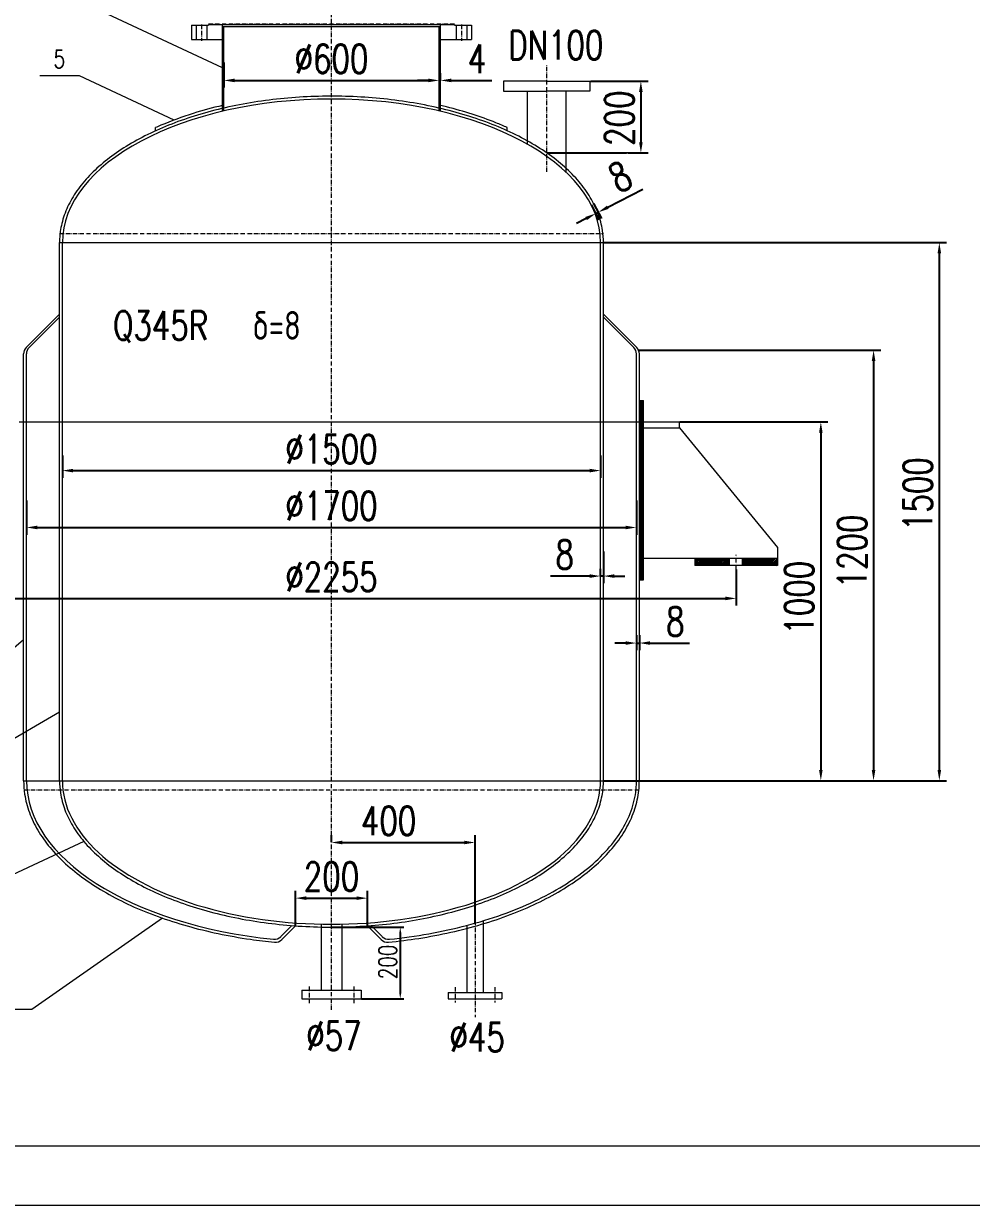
# Model space of a CAD drawing. Header units: millimetres. Extents: x 53862 to 60792, y 29949 to 39750.
# Drawn here: x 55307 to 57949, y 29949 to 33243 of the extents above; entities that cross this region are included whole.
import ezdxf

# ---------------------------------------------------------------- set-up
doc = ezdxf.new("R2010")
doc.units = ezdxf.units.MM
doc.linetypes.add('ACAD_ISO10W100', pattern=[18.7, 12, -3, 0.7, -3])
doc.linetypes.add('ACAD_ISO12W100', pattern=[22.4, 12, -3, 0.7, -3, 0.7, -3])
for name, color, linetype, lineweight in [('中心线', 1, 'ACAD_ISO10W100', 18), ('双点划线', 3, 'ACAD_ISO12W100', 18), ('标注', 7, 'Continuous', 18), ('细实线', 7, 'Continuous', 18)]:
    doc.layers.add(name, color=color, linetype=linetype, lineweight=lineweight)
doc.styles.add('50', font='simplex.shx', dxfattribs={"width": 0.75, "height": 50, "bigfont": 'gbcbig.shx'})
doc.styles.add('80', font='simplex.shx', dxfattribs={"width": 0.75, "height": 80, "bigfont": 'gbcbig.shx'})
doc.dimstyles.new('50', dxfattribs={"dimtxt": 50, "dimasz": 15, "dimexe": 10, "dimexo": 1, "dimgap": 10, "dimtad": 1, "dimdec": 0, "dimdsep": 46, "dimtxsty": '50', "dimcen": 5, "dimadec": 0, "dimazin": 0, "dimtfac": 1, "dimtdec": 0, "dimtmove": 0, "dimatfit": 3, "dimfxl": 1, "dimtfill": 1, "dimarcsym": 1})
doc.dimstyles.new('80', dxfattribs={"dimtxt": 80, "dimasz": 30, "dimexe": 20, "dimexo": 1, "dimgap": 20, "dimtad": 1, "dimdec": 0, "dimdsep": 46, "dimtxsty": '80', "dimcen": 5, "dimadec": 0, "dimazin": 0, "dimtfac": 1, "dimtdec": 0, "dimtmove": 0, "dimatfit": 3, "dimfxl": 1, "dimtfill": 1, "dimarcsym": 1})

# ---------------------------------------------------------------- blocks, each defined once
blk = doc.blocks.new('*D39')
at = {"layer": 'Defpoints', "color": 0}
for p in [(56065.4, 30727.9), (56265.4, 30727.9)]:
    blk.add_point(p, dxfattribs=at)
at = {"layer": '标注', "color": 0, "lineweight": -2}
for p, q in [((56065.4, 30728.9), (56065.4, 30825.1)), ((56095.4, 30805.1), (56235.4, 30805.1)), ((56265.4, 30728.9), (56265.4, 30825.1))]:
    blk.add_line(p, q, dxfattribs=at)
at = {"layer": '标注', "color": 0}
for points in [[(56095.4, 30810.1), (56095.4, 30800.1), (56065.4, 30805.1)], [(56235.4, 30810.1), (56235.4, 30800.1), (56265.4, 30805.1)]]:
    blk.add_solid(points, dxfattribs=at)
at = {"layer": '标注', "color": 0, "insert": (56165.4, 30865.1), "char_height": 80, "attachment_point": 5, "style": '80', "bg_fill": 3, "box_fill_scale": 1.1, "bg_fill_color": 256, "bg_fill_true_color": 13158600, "bg_fill_transparency": 11717692}
blk.add_mtext('200', dxfattribs=at)
at = {"layer": 'Defpoints', "color": 0}
blk.add_point((56265.4, 30805.1), dxfattribs=at)
blk = doc.blocks.new('*D40')
at = {"layer": 'Defpoints', "color": 0}
for p in [(56165.4, 30960.2), (56565.4, 30960.2), (56565.4, 30735.3)]:
    blk.add_point(p, dxfattribs=at)
at = {"layer": '标注', "color": 0, "lineweight": -2}
for p, q in [((56165.4, 30961.2), (56165.4, 30980.2)), ((56565.4, 30736.3), (56565.4, 30980.2)), ((56195.4, 30960.2), (56535.4, 30960.2))]:
    blk.add_line(p, q, dxfattribs=at)
at = {"layer": '标注', "color": 0}
for points in [[(56195.4, 30965.2), (56195.4, 30955.2), (56165.4, 30960.2)], [(56535.4, 30965.2), (56535.4, 30955.2), (56565.4, 30960.2)]]:
    blk.add_solid(points, dxfattribs=at)
at = {"layer": '标注', "color": 0, "insert": (56324.7, 31020.2), "char_height": 80, "attachment_point": 5, "style": '80', "bg_fill": 3, "box_fill_scale": 1.1, "bg_fill_color": 256, "bg_fill_true_color": 13158600, "bg_fill_transparency": 11717692}
blk.add_mtext('400', dxfattribs=at)
blk = doc.blocks.new('*D41')
at = {"layer": 'Defpoints', "color": 0}
for p in [(56923.4, 32632.4), (56923.4, 31132.4), (57859.5, 31132.4)]:
    blk.add_point(p, dxfattribs=at)
at = {"layer": '标注', "color": 0, "lineweight": -2}
for p, q in [((56924.4, 32632.4), (57879.5, 32632.4)), ((57859.5, 32602.4), (57859.5, 31162.4)), ((56924.4, 31132.4), (57879.5, 31132.4))]:
    blk.add_line(p, q, dxfattribs=at)
at = {"layer": '标注', "color": 0}
for points in [[(57854.5, 32602.4), (57864.5, 32602.4), (57859.5, 32632.4)], [(57854.5, 31162.4), (57864.5, 31162.4), (57859.5, 31132.4)]]:
    blk.add_solid(points, dxfattribs=at)
at = {"layer": '标注', "color": 0, "insert": (57799.5, 31931.1), "char_height": 80, "attachment_point": 5, "rotation": 90, "style": '80', "bg_fill": 3, "box_fill_scale": 1.1, "bg_fill_color": 256, "bg_fill_true_color": 13158600, "bg_fill_transparency": 11717692}
blk.add_mtext('1500', dxfattribs=at)
blk = doc.blocks.new('*D42')
at = {"layer": 'Defpoints', "color": 0}
for p in [(57021.1, 32332.5), (57023.4, 31132.4), (57676.2, 31132.4)]:
    blk.add_point(p, dxfattribs=at)
at = {"layer": '标注', "color": 0, "lineweight": -2}
for p, q in [((57022.1, 32332.5), (57696.2, 32332.5)), ((57676.2, 32302.5), (57676.2, 31162.4)), ((57024.4, 31132.4), (57696.2, 31132.4))]:
    blk.add_line(p, q, dxfattribs=at)
at = {"layer": '标注', "color": 0}
for points in [[(57671.2, 32302.5), (57681.2, 32302.5), (57676.2, 32332.5)], [(57671.2, 31162.4), (57681.2, 31162.4), (57676.2, 31132.4)]]:
    blk.add_solid(points, dxfattribs=at)
at = {"layer": '标注', "color": 0, "insert": (57616.2, 31771.2), "char_height": 80, "attachment_point": 5, "rotation": 90, "style": '80', "bg_fill": 3, "box_fill_scale": 1.1, "bg_fill_color": 256, "bg_fill_true_color": 13158600, "bg_fill_transparency": 11717692}
blk.add_mtext('1200', dxfattribs=at)
blk = doc.blocks.new('*D43')
at = {"layer": 'Defpoints', "color": 0}
for p in [(55037.8, 31722.4), (57293.1, 31722.4), (57293.1, 31640.5)]:
    blk.add_point(p, dxfattribs=at)
at = {"layer": '标注', "color": 0, "lineweight": -2}
for p, q in [((55037.8, 31721.4), (55037.8, 31620.5)), ((57293.1, 31721.4), (57293.1, 31620.5)), ((55067.8, 31640.5), (57263.1, 31640.5))]:
    blk.add_line(p, q, dxfattribs=at)
at = {"layer": '标注', "color": 0}
for points in [[(55067.8, 31645.5), (55067.8, 31635.5), (55037.8, 31640.5)], [(57263.1, 31645.5), (57263.1, 31635.5), (57293.1, 31640.5)]]:
    blk.add_solid(points, dxfattribs=at)
at = {"layer": '标注', "color": 0, "insert": (56165.4, 31700.5), "char_height": 80, "attachment_point": 5, "style": '80', "bg_fill": 3, "box_fill_scale": 1.1, "bg_fill_color": 256, "bg_fill_true_color": 13158600, "bg_fill_transparency": 0}
blk.add_mtext('%%C2255', dxfattribs=at)
blk = doc.blocks.new('*D44')
at = {"layer": 'Defpoints', "color": 0}
for p in [(55415.4, 32040.2), (56915.4, 32040.2), (56915.4, 31996.8)]:
    blk.add_point(p, dxfattribs=at)
at = {"layer": '标注', "color": 0, "lineweight": -2}
for p, q in [((55415.4, 32039.2), (55415.4, 31976.8)), ((56915.4, 32039.2), (56915.4, 31976.8)), ((55445.4, 31996.8), (56885.4, 31996.8))]:
    blk.add_line(p, q, dxfattribs=at)
at = {"layer": '标注', "color": 0}
for points in [[(55445.4, 32001.8), (55445.4, 31991.8), (55415.4, 31996.8)], [(56885.4, 32001.8), (56885.4, 31991.8), (56915.4, 31996.8)]]:
    blk.add_solid(points, dxfattribs=at)
at = {"layer": '标注', "color": 0, "insert": (56165.4, 32056.8), "char_height": 80, "attachment_point": 5, "style": '80', "bg_fill": 3, "box_fill_scale": 1.1, "bg_fill_color": 256, "bg_fill_true_color": 13158600, "bg_fill_transparency": 0}
blk.add_mtext('%%C1500', dxfattribs=at)
blk = doc.blocks.new('*D45')
at = {"layer": 'Defpoints', "color": 0}
for p in [(55315.4, 31914.9), (57015.4, 31914.9), (57015.4, 31838.2)]:
    blk.add_point(p, dxfattribs=at)
at = {"layer": '标注', "color": 0, "lineweight": -2}
for p, q in [((55315.4, 31913.9), (55315.4, 31818.2)), ((57015.4, 31913.9), (57015.4, 31818.2)), ((55345.4, 31838.2), (56985.4, 31838.2))]:
    blk.add_line(p, q, dxfattribs=at)
at = {"layer": '标注', "color": 0}
for points in [[(55345.4, 31843.2), (55345.4, 31833.2), (55315.4, 31838.2)], [(56985.4, 31843.2), (56985.4, 31833.2), (57015.4, 31838.2)]]:
    blk.add_solid(points, dxfattribs=at)
at = {"layer": '标注', "color": 0, "insert": (56165.4, 31898.2), "char_height": 80, "attachment_point": 5, "style": '80', "bg_fill": 3, "box_fill_scale": 1.1, "bg_fill_color": 256, "bg_fill_true_color": 13158600, "bg_fill_transparency": 4873236}
blk.add_mtext('%%C1700', dxfattribs=at)
blk = doc.blocks.new('*D25')
at = {"layer": 'Defpoints', "color": 0}
for p in [(55865.4, 33135.4), (56465.4, 33135.4), (56465.4, 33084.3)]:
    blk.add_point(p, dxfattribs=at)
at = {"layer": '标注', "color": 0, "lineweight": -2}
for p, q in [((55865.4, 33134.4), (55865.4, 33064.3)), ((56465.4, 33134.4), (56465.4, 33064.3)), ((55895.4, 33084.3), (56435.4, 33084.3))]:
    blk.add_line(p, q, dxfattribs=at)
at = {"layer": '标注', "color": 0}
for points in [[(55895.4, 33089.3), (55895.4, 33079.3), (55865.4, 33084.3)], [(56435.4, 33089.3), (56435.4, 33079.3), (56465.4, 33084.3)]]:
    blk.add_solid(points, dxfattribs=at)
at = {"layer": '标注', "color": 0, "insert": (56165.4, 33144.3), "char_height": 80, "attachment_point": 5, "style": '80', "bg_fill": 3, "box_fill_scale": 1.1, "bg_fill_color": 256, "bg_fill_true_color": 13158600, "bg_fill_transparency": 11717692}
blk.add_mtext('%%C600', dxfattribs=at)
blk = doc.blocks.new('*D26')
at = {"layer": 'Defpoints', "color": 0}
for p in [(56465.4, 33111.4), (56469.4, 33084.3), (56469.4, 33084.3)]:
    blk.add_point(p, dxfattribs=at)
at = {"layer": '标注', "color": 0, "lineweight": -2}
for p, q in [((56465.4, 33110.4), (56465.4, 33064.3)), ((56469.4, 33085.3), (56469.4, 33104.3)), ((56435.4, 33084.3), (56405.4, 33084.3)), ((56465.4, 33084.3), (56469.4, 33084.3)), ((56499.4, 33084.3), (56612.3, 33084.3))]:
    blk.add_line(p, q, dxfattribs=at)
at = {"layer": '标注', "color": 0}
for points in [[(56435.4, 33089.3), (56435.4, 33079.3), (56465.4, 33084.3)], [(56499.4, 33089.3), (56499.4, 33079.3), (56469.4, 33084.3)]]:
    blk.add_solid(points, dxfattribs=at)
at = {"layer": '标注', "color": 0, "insert": (56570.9, 33144.3), "char_height": 80, "attachment_point": 5, "style": '80', "bg_fill": 3, "box_fill_scale": 1.1, "bg_fill_color": 256, "bg_fill_true_color": 13158600, "bg_fill_transparency": 16147404}
blk.add_mtext('4', dxfattribs=at)
blk = doc.blocks.new('*D30')
at = {"layer": 'Defpoints', "color": 0}
for p in [(56923.4, 31772), (56915.4, 31702.8), (56915.4, 31702.8)]:
    blk.add_point(p, dxfattribs=at)
at = {"layer": '标注', "color": 0, "lineweight": -2}
for p, q in [((56923.4, 31771), (56923.4, 31682.8)), ((56915.4, 31703.8), (56915.4, 31722.8)), ((56885.4, 31702.8), (56775.4, 31702.8)), ((56923.4, 31702.8), (56915.4, 31702.8)), ((56953.4, 31702.8), (56983.4, 31702.8))]:
    blk.add_line(p, q, dxfattribs=at)
at = {"layer": '标注', "color": 0}
for points in [[(56885.4, 31707.8), (56885.4, 31697.8), (56915.4, 31702.8)], [(56953.4, 31707.8), (56953.4, 31697.8), (56923.4, 31702.8)]]:
    blk.add_solid(points, dxfattribs=at)
at = {"layer": '标注', "color": 0, "insert": (56815.4, 31762.8), "char_height": 80, "attachment_point": 5, "style": '80', "bg_fill": 3, "box_fill_scale": 1.1, "bg_fill_color": 256, "bg_fill_true_color": 13158600, "bg_fill_transparency": 13669120}
blk.add_mtext('8', dxfattribs=at)
blk = doc.blocks.new('*D31')
at = {"layer": 'Defpoints', "color": 0}
for p in [(57015.4, 31539.1), (57023.4, 31539.1), (57023.4, 31516.1)]:
    blk.add_point(p, dxfattribs=at)
at = {"layer": '标注', "color": 0, "lineweight": -2}
for p, q in [((57015.4, 31538.1), (57015.4, 31496.1)), ((57023.4, 31538.1), (57023.4, 31496.1)), ((56985.4, 31516.1), (56955.4, 31516.1)), ((57015.4, 31516.1), (57023.4, 31516.1)), ((57053.4, 31516.1), (57163.4, 31516.1))]:
    blk.add_line(p, q, dxfattribs=at)
at = {"layer": '标注', "color": 0}
for points in [[(56985.4, 31521.1), (56985.4, 31511.1), (57015.4, 31516.1)], [(57053.4, 31521.1), (57053.4, 31511.1), (57023.4, 31516.1)]]:
    blk.add_solid(points, dxfattribs=at)
at = {"layer": '标注', "color": 0, "insert": (57123.4, 31576.1), "char_height": 80, "attachment_point": 5, "style": '80', "bg_fill": 3, "box_fill_scale": 1.1, "bg_fill_color": 256, "bg_fill_true_color": 13158600, "bg_fill_transparency": 7184332}
blk.add_mtext('8', dxfattribs=at)
blk = doc.blocks.new('*D34')
at = {"layer": 'Defpoints', "color": 0}
for p in [(56885.9, 33082.1), (56765.4, 32882.1)]:
    blk.add_point(p, dxfattribs=at)
at = {"layer": '标注', "color": 0, "lineweight": -2}
for p, q in [((56886.9, 33082.1), (57047.7, 33082.1)), ((57027.7, 33052.1), (57027.7, 32912.1)), ((56766.4, 32882.1), (57047.7, 32882.1))]:
    blk.add_line(p, q, dxfattribs=at)
at = {"layer": '标注', "color": 0}
for points in [[(57022.7, 33052.1), (57032.7, 33052.1), (57027.7, 33082.1)], [(57022.7, 32912.1), (57032.7, 32912.1), (57027.7, 32882.1)]]:
    blk.add_solid(points, dxfattribs=at)
at = {"layer": '标注', "color": 0, "insert": (56967.7, 32979), "char_height": 80, "attachment_point": 5, "rotation": 90, "style": '80', "bg_fill": 3, "box_fill_scale": 1.1, "bg_fill_color": 256, "bg_fill_true_color": 13158600, "bg_fill_transparency": 11717176}
blk.add_mtext('200', dxfattribs=at)
at = {"layer": 'Defpoints', "color": 0}
blk.add_point((57027.7, 32882.1), dxfattribs=at)
blk = doc.blocks.new('*D35')
at = {"layer": 'Defpoints', "color": 0}
for p in [(56888.4, 32738.8), (56908.8, 32716.9)]:
    blk.add_point(p, dxfattribs=at)
at = {"layer": '标注', "color": 0, "lineweight": -2}
for p, q in [((56935.4, 32730.7), (57033.1, 32781.2)), ((56896, 32741.6), (56918, 32699.1)), ((56888.9, 32737.9), (56910.8, 32695.4)), ((56901.7, 32713.2), (56908.8, 32716.9)), ((56875, 32699.4), (56848.4, 32685.6))]:
    blk.add_line(p, q, dxfattribs=at)
at = {"layer": '标注', "color": 0}
for points in [[(56872.7, 32703.8), (56877.3, 32695), (56901.7, 32713.2)], [(56933.1, 32735.1), (56937.7, 32726.2), (56908.8, 32716.9)]]:
    blk.add_solid(points, dxfattribs=at)
at = {"layer": '标注', "color": 0, "insert": (56970, 32816.1), "char_height": 80, "attachment_point": 5, "rotation": 27.3666, "style": '80', "bg_fill": 3, "box_fill_scale": 1.1, "bg_fill_color": 256, "bg_fill_true_color": 13158600, "bg_fill_transparency": 232516}
blk.add_mtext('8', dxfattribs=at)
at = {"layer": 'Defpoints', "color": 0}
blk.add_point((56895.5, 32742.5), dxfattribs=at)
blk = doc.blocks.new('HGCAD#HGTFTK~A4Z~HGCAD图框')
at = {"layer": '细实线', "color": 7}
blk.add_lwpolyline([(5, -5), (-205, -5), (-205, 292), (5, 292)], close=True, dxfattribs=at)
at = {"layer": '细实线', "color": 2}
blk.add_lwpolyline([(0, 0), (-180, 0), (-180, 287), (0, 287)], close=True, dxfattribs=at)
blk = doc.blocks.new('*D37')
at = {"layer": 'Defpoints', "color": 0}
for p in [(56165.4, 30724.4), (56247.9, 30524.4), (56357.1, 30524.4)]:
    blk.add_point(p, dxfattribs=at)
at = {"layer": '标注', "color": 0, "lineweight": -2}
for p, q in [((56166.4, 30724.4), (56367.1, 30724.4)), ((56357.1, 30709.4), (56357.1, 30539.4)), ((56248.9, 30524.4), (56367.1, 30524.4))]:
    blk.add_line(p, q, dxfattribs=at)
at = {"layer": '标注', "color": 0}
for points in [[(56354.6, 30709.4), (56359.6, 30709.4), (56357.1, 30724.4)], [(56354.6, 30539.4), (56359.6, 30539.4), (56357.1, 30524.4)]]:
    blk.add_solid(points, dxfattribs=at)
at = {"layer": '标注', "color": 0, "insert": (56322.1, 30627.3), "char_height": 50, "attachment_point": 5, "rotation": 90, "style": '50', "bg_fill": 3, "box_fill_scale": 1.1, "bg_fill_color": 256, "bg_fill_true_color": 13158600, "bg_fill_transparency": 7159820}
blk.add_mtext('200', dxfattribs=at)
blk = doc.blocks.new('*D38')
at = {"layer": 'Defpoints', "color": 0}
for p in [(57135.4, 32132.4), (57024.4, 31132.4), (57529.2, 31132.4)]:
    blk.add_point(p, dxfattribs=at)
at = {"layer": '标注', "color": 0, "lineweight": -2}
for p, q in [((57136.4, 32132.4), (57549.2, 32132.4)), ((57529.2, 32102.4), (57529.2, 31162.4)), ((57025.4, 31132.4), (57549.2, 31132.4))]:
    blk.add_line(p, q, dxfattribs=at)
at = {"layer": '标注', "color": 0}
for points in [[(57524.2, 32102.4), (57534.2, 32102.4), (57529.2, 32132.4)], [(57524.2, 31162.4), (57534.2, 31162.4), (57529.2, 31132.4)]]:
    blk.add_solid(points, dxfattribs=at)
at = {"layer": '标注', "color": 0, "insert": (57469.2, 31642.4), "char_height": 80, "attachment_point": 5, "rotation": 90, "style": '80', "bg_fill": 3, "box_fill_scale": 1.1, "bg_fill_color": 256, "bg_fill_true_color": 13158600, "bg_fill_transparency": 0}
blk.add_mtext('1000', dxfattribs=at)

msp = doc.modelspace()

# ---------------------------------------------------------------- linework, layer by layer
at = {"layer": '中心线'}
for p, q in [((55802.9, 33240.1), (55802.9, 33194.3)), ((55822.9, 33241.9), (56507.9, 33241.9)), ((56765.4, 32829.5), (56765.4, 33126.2)), ((55407.4, 32657.4), (56923.4, 32657.4)), ((55308.7, 31107.4), (57022.2, 31107.4)), ((56565.4, 30760.8), (56565.4, 30473.2)), ((56102.9, 30558.8), (56102.9, 30512.4)), ((56227.9, 30558.8), (56227.9, 30512.4)), ((56510.4, 30556.7), (56510.4, 30514.5)), ((56620.4, 30556.7), (56620.4, 30514.5))]:
    msp.add_line(p, q, dxfattribs=at)
at = {"layer": '标注'}
for p, q in [((55865.4, 33234.4), (56465.4, 33234.4)), ((55462.9, 33097.1), (55352.2, 33097.1)), ((55727, 32974), (55462.9, 33097.1)), ((55307.4, 31524.7), (55121, 31368.3)), ((55407.4, 31323.5), (55098.1, 31144.8)), ((55475.3, 30963.1), (55262.2, 30863.7)), ((55694.3, 30749.3), (55330, 30494.3)), ((55330, 30494.3), (55223.3, 30494.3))]:
    msp.add_line(p, q, dxfattribs=at)
at = {"layer": '细实线'}
for p, q in [((55775.4, 33238.4), (55822.9, 33238.4)), ((55775.4, 33238.4), (55775.4, 33198.4)), ((55787.9, 33238.4), (55787.9, 33198.4)), ((55817.9, 33238.4), (55817.9, 33198.4)), ((55822.9, 33240.4), (56507.9, 33240.4)), ((55822.9, 33240.4), (55822.9, 33238.4)), ((55861.4, 32998.5), (55861.4, 33240.4)), ((56469.4, 32998), (56469.4, 33240.4)), ((56507.9, 33240.4), (56507.9, 33238.4)), ((56507.9, 33238.4), (56555.4, 33238.4)), ((56512.9, 33238.4), (56512.9, 33198.4)), ((56542.9, 33238.4), (56542.9, 33198.4)), ((56555.4, 33238.4), (56555.4, 33198.4)), ((55861.4, 33234.4), (55865.4, 33234.4)), ((55865.4, 32998.5), (55865.4, 33234.4)), ((56465.4, 32998.5), (56465.4, 33234.4)), ((56465.4, 33234.4), (56469.4, 33234.4)), ((55775.4, 33198.4), (55861.4, 33198.4)), ((56469.4, 33198.4), (56555.4, 33198.4)), ((56765.4, 33082.1), (56645, 33082.1)), ((56645, 33082.1), (56645, 33054.6)), ((56765.4, 33082.1), (56885.9, 33082.1)), ((56885.9, 33082.1), (56885.9, 33054.6)), ((56645, 33054.6), (56765.4, 33054.6)), ((56711.4, 32906.6), (56711.4, 33054.6)), ((56885.9, 33054.6), (56765.4, 33054.6)), ((56819.4, 32828.2), (56819.4, 33054.6)), ((55675.4, 32944), (55675.4, 32952.8)), ((56655.4, 32944), (56655.4, 32952.8)), ((55407.4, 32632.4), (56923.4, 32632.4)), ((55407.4, 31132.4), (55407.4, 32632.4)), ((55415.4, 31132.4), (55415.4, 32632.4)), ((56915.4, 31132.4), (56915.4, 32632.4)), ((56923.4, 31132.4), (56923.4, 32632.4)), ((55314.8, 32339.7), (55407.4, 32432.4)), ((55322.8, 32339.7), (55407.4, 32424.4)), ((57016.1, 32339.7), (56923.4, 32432.4)), ((57008.1, 32339.7), (56923.4, 32424.4)), ((55307.4, 31132.4), (55307.4, 32322)), ((55315.4, 31132.4), (55315.4, 32322)), ((57015.4, 31132.4), (57015.4, 32322)), ((57023.4, 31132.4), (57023.4, 32322)), ((55307.4, 32132.4), (57023.4, 32132.4)), ((55307.4, 31132.4), (57023.4, 31132.4)), ((56136.9, 30732.7), (56136.9, 30548.4)), ((56193.9, 30732.7), (56193.9, 30548.4)), ((56587.9, 30741.9), (56587.9, 30542.4)), ((56054.9, 30728.7), (56024, 30697.8)), ((56065.4, 30727.9), (56027, 30689.4)), ((56265.4, 30727.9), (56303.9, 30689.4)), ((56276, 30728.7), (56306.9, 30697.8)), ((56542.9, 30729.2), (56542.9, 30542.4)), ((56082.9, 30548.4), (56247.9, 30548.4)), ((56082.9, 30548.4), (56082.9, 30524.4)), ((56247.9, 30548.4), (56247.9, 30524.4)), ((56490.4, 30542.4), (56640.4, 30542.4)), ((56490.4, 30542.4), (56490.4, 30524.4)), ((56640.4, 30542.4), (56640.4, 30524.4)), ((56082.9, 30524.4), (56247.9, 30524.4)), ((56490.4, 30524.4), (56640.4, 30524.4))]:
    msp.add_line(p, q, dxfattribs=at)
for centre, start, end in [((55332.4, 32322), 135, 180), ((55340.4, 32322), 135, 180), ((56990.4, 32322), 0, 45), ((56998.4, 32322), 0, 45), ((56006.3, 30715.4), 264.1434, 315.0005), ((56009.3, 30707.1), 264.2863, 315.0005), ((56321.6, 30707.1), 225, 275.7142), ((56324.6, 30715.4), 225, 275.857)]:
    msp.add_arc(centre, 25, start, end, dxfattribs=at)
for major_axis, ratio, end_param in [((-850, 0), 0.529412, 1.379707), ((-750, 0), 0.533333, 3.141593)]:
    msp.add_ellipse((56165.4, 31132.4), major_axis=major_axis, ratio=ratio, start_param=0, end_param=end_param, dxfattribs=at)
for points, knots in [([(55861.4, 33014.5), (55833.6, 33008), (55806.5, 33000.6), (55748.8, 32982.5), (55718.6, 32971.4), (55685.2, 32957.1), (55680.3, 32954.9), (55675.4, 32952.8)], [5.1244412, 5.1244412, 5.1244412, 5.1244412, 5.2443116, 5.2443116, 5.3880661, 5.3880661, 5.4128687, 5.4128687, 5.4128687, 5.4128687]), ([(56655.4, 32952.8), (56645.1, 32957.4), (56634.5, 32961.9), (56602.3, 32974.9), (56580.1, 32982.9), (56534.1, 32997.7), (56510.4, 33004.4), (56480.6, 33011.8), (56475, 33013.2), (56469.4, 33014.5)], [4.0119088, 4.0119088, 4.0119088, 4.0119088, 4.0650139, 4.0650139, 4.1706041, 4.1706041, 4.2761942, 4.2761942, 4.3003369, 4.3003369, 4.3003369, 4.3003369]), ([(55307.4, 31132.4), (55307.4, 31119.9), (55308.4, 31107.5), (55312.9, 31077.9), (55317.3, 31060.9), (55329.6, 31027.2), (55337.6, 31010.5), (55356.8, 30977.9), (55368.1, 30961.9), (55393.9, 30930.7), (55408.5, 30915.6), (55440.6, 30886.3), (55458.1, 30872.1), (55496, 30844.9), (55516.4, 30831.9), (55559.7, 30807.2), (55582.6, 30795.5), (55630.7, 30773.5), (55655.9, 30763.2), (55708.2, 30744.2), (55735.4, 30735.5), (55791.3, 30719.7), (55820.1, 30712.6), (55879, 30700.2), (55909.1, 30694.9), (55961.9, 30687.2), (55984.4, 30684.5), (56007, 30682.2)], [0, 0, 0, 0, 0.080203, 0.080203, 0.191398, 0.191398, 0.302593, 0.302593, 0.413788, 0.413788, 0.524984, 0.524984, 0.636179, 0.636179, 0.747374, 0.747374, 0.858569, 0.858569, 0.969765, 0.969765, 1.08096, 1.08096, 1.192155, 1.192155, 1.30335, 1.30335, 1.384304, 1.384304, 1.384304, 1.384304]), ([(55407.4, 31132.4), (55407.4, 31121), (55408.3, 31109.6), (55412.5, 31082.6), (55416.6, 31067.1), (55428, 31036.3), (55435.4, 31021.2), (55453.2, 30991.5), (55463.7, 30976.9), (55487.6, 30948.7), (55501, 30934.9), (55530.6, 30908.4), (55546.8, 30895.6), (55581.8, 30871.1), (55600.6, 30859.4), (55640.4, 30837.3), (55661.5, 30826.8), (55705.8, 30807.3), (55728.9, 30798.2), (55776.9, 30781.5), (55801.8, 30773.8), (55853.1, 30760.2), (55879.4, 30754.1), (55933.2, 30743.6), (55960.7, 30739.2), (56016.3, 30732), (56044.5, 30729.3), (56101.3, 30725.5), (56129.9, 30724.5), (56187.1, 30724.2), (56215.8, 30725), (56272.7, 30728.2), (56301, 30730.6), (56356.9, 30737.2), (56384.4, 30741.4), (56438.6, 30751.4), (56465.1, 30757.2), (56516.8, 30770.3), (56542, 30777.7), (56590.6, 30794), (56614, 30802.8), (56658.9, 30821.9), (56680.3, 30832.2), (56720.9, 30853.9), (56740.1, 30865.4), (56775.9, 30889.5), (56792.5, 30902.2), (56823.1, 30928.4), (56837, 30942), (56861.8, 30970), (56872.8, 30984.4), (56891.6, 31013.9), (56899.5, 31029), (56911.9, 31059.6), (56916.6, 31075.1), (56922.1, 31104.6), (56923.4, 31118.5), (56923.4, 31132.4)], [0, 0, 0, 0, 0.082159, 0.082159, 0.195964, 0.195964, 0.309769, 0.309769, 0.423574, 0.423574, 0.53738, 0.53738, 0.651185, 0.651185, 0.76499, 0.76499, 0.878795, 0.878795, 0.992601, 0.992601, 1.106406, 1.106406, 1.220211, 1.220211, 1.334016, 1.334016, 1.447822, 1.447822, 1.561627, 1.561627, 1.675432, 1.675432, 1.789238, 1.789238, 1.903043, 1.903043, 2.016848, 2.016848, 2.130653, 2.130653, 2.244459, 2.244459, 2.358264, 2.358264, 2.472069, 2.472069, 2.585874, 2.585874, 2.69968, 2.69968, 2.813485, 2.813485, 2.92729, 2.92729, 3.041095, 3.041095, 3.141593, 3.141593, 3.141593, 3.141593]), ([(56324.1, 30682.2), (56352.6, 30685.1), (56380.8, 30688.7), (56438.9, 30697.8), (56468.8, 30703.5), (56527.2, 30716.6), (56555.7, 30724), (56611, 30740.4), (56637.8, 30749.4), (56689.4, 30769), (56714.2, 30779.5), (56761.4, 30802.1), (56783.9, 30814), (56826.2, 30839.2), (56846, 30852.5), (56882.9, 30880.1), (56899.9, 30894.5), (56930.8, 30924.2), (56944.7, 30939.5), (56969.3, 30971), (56980, 30987.1), (56998, 31019.9), (57005.3, 31036.7), (57016.3, 31070.6), (57020, 31087.7), (57022.9, 31114), (57023.4, 31123.2), (57023.4, 31132.4)], [1.757593, 1.757593, 1.757593, 1.757593, 1.859326, 1.859326, 1.970522, 1.970522, 2.081717, 2.081717, 2.192912, 2.192912, 2.304107, 2.304107, 2.415303, 2.415303, 2.526498, 2.526498, 2.637693, 2.637693, 2.748888, 2.748888, 2.860083, 2.860083, 2.971279, 2.971279, 3.082474, 3.082474, 3.141593, 3.141593, 3.141593, 3.141593]), ([(56327.1, 30690.6), (56364.2, 30694.4), (56400.8, 30699.5), (56472.7, 30712.3), (56508, 30720), (56576.3, 30737.9), (56609.3, 30748.1), (56672.4, 30770.6), (56702.6, 30783), (56759.4, 30809.8), (56786.2, 30824.3), (56835.7, 30854.9), (56858.6, 30871.1), (56899.9, 30905), (56918.5, 30922.6), (56950.9, 30959.1), (56964.8, 30978), (56987.6, 31016.4), (56996.6, 31036.1), (57009.6, 31075.8), (57013.5, 31095.9), (57015.3, 31121.5), (57015.4, 31126.9), (57015.4, 31132.4)], [1.762181, 1.762181, 1.762181, 1.762181, 1.89547, 1.89547, 2.029906, 2.029906, 2.164342, 2.164342, 2.298777, 2.298777, 2.433213, 2.433213, 2.567649, 2.567649, 2.702085, 2.702085, 2.836521, 2.836521, 2.970956, 2.970956, 3.105392, 3.105392, 3.141593, 3.141593, 3.141593, 3.141593])]:
    msp.add_open_spline(points, degree=3, knots=knots, dxfattribs=at)

# ---------------------------------------------------------------- texts
at = {"layer": '标注', "color": 2, "char_height": 80, "width": 710.308, "attachment_point": 1, "style": '80'}
for s, insert in [('DN100  ', (56658.4, 33222.6)), ('Q345R   δ=8', (55556.8, 32441.6)), ('%%C57', (56095.1, 30461.7)), ('%%C45', (56494.5, 30457.9))]:
    msp.add_mtext(s, dxfattribs=dict(at, insert=insert))
at = {"layer": '标注', "insert": (55406.9, 33143.9), "char_height": 50, "width": 102.374, "attachment_point": 5, "style": '50'}
msp.add_mtext('5', dxfattribs=at)

# ---------------------------------------------------------------- next in the draw order: dimensions: what is measured, and where the dimension line sits
at = {"layer": '标注', "color": 2}
dim = msp.add_linear_dim(base=(56465.4, 33084.3), p1=(55865.4, 33135.4), p2=(56465.4, 33135.4), text='%%C<>', dimstyle='80', dxfattribs=at)
dim.commit()
dim.dimension.update_dxf_attribs({"geometry": '*D25', "text_midpoint": (56165.4, 33144.3)})
dim = msp.add_linear_dim(base=(57859.5, 31132.4), p1=(56923.4, 32632.4), p2=(56923.4, 31132.4), angle=90, dimstyle='80', dxfattribs=at)
dim.commit()
dim.dimension.update_dxf_attribs({"geometry": '*D41', "text_midpoint": (57859.5, 31931.1), "dimtype": 160})
dim = msp.add_linear_dim(base=(56265.4, 30805.1), p1=(56065.4, 30727.9), p2=(56265.4, 30727.9), dimstyle='80', dxfattribs=at)
dim.commit()
dim.dimension.update_dxf_attribs({"geometry": '*D39', "text_midpoint": (56165.4, 30865.1)})

# ---------------------------------------------------------------- next in the draw order: linework, layer by layer
at = {"layer": '标注'}
msp.add_line((55861.4, 33119.4), (55485.1, 33294.9), dxfattribs=at)
at = {"layer": '细实线'}
msp.add_ellipse((56165.4, 32632.4), major_axis=(-750, 0), ratio=0.533333, start_param=3.141593, end_param=6.283185, dxfattribs=at)
msp.add_open_spline([(56923.4, 32632.4), (56923.4, 32643.7), (56922.6, 32655.1), (56918.4, 32682.1), (56914.3, 32697.7), (56902.9, 32728.4), (56895.5, 32743.6), (56877.7, 32773.3), (56867.2, 32787.8), (56843.3, 32816.1), (56829.9, 32829.8), (56800.2, 32856.3), (56784, 32869.1), (56749.1, 32893.6), (56730.3, 32905.3), (56690.4, 32927.4), (56669.4, 32937.9), (56625.1, 32957.4), (56602, 32966.5), (56553.9, 32983.3), (56529, 32990.9), (56477.8, 33004.6), (56451.5, 33010.6), (56397.7, 33021.1), (56370.2, 33025.6), (56314.6, 33032.7), (56286.4, 33035.5), (56229.6, 33039.2), (56201, 33040.2), (56143.7, 33040.5), (56115.1, 33039.8), (56058.2, 33036.6), (56029.9, 33034.1), (55974, 33027.5), (55946.4, 33023.3), (55892.3, 33013.4), (55865.8, 33007.6), (55814.1, 32994.4), (55788.9, 32987), (55740.3, 32970.8), (55716.9, 32961.9), (55672, 32942.8), (55650.5, 32932.5), (55609.9, 32910.8), (55590.8, 32899.3), (55555, 32875.2), (55538.4, 32862.6), (55507.8, 32836.3), (55493.9, 32822.7), (55469.1, 32794.7), (55458.1, 32780.3), (55439.3, 32750.8), (55431.4, 32735.8), (55418.9, 32705.2), (55414.3, 32689.6), (55408.8, 32660.2), (55407.4, 32646.3), (55407.4, 32632.4)], degree=3, knots=[3.141593, 3.141593, 3.141593, 3.141593, 3.223751, 3.223751, 3.337556, 3.337556, 3.451362, 3.451362, 3.565167, 3.565167, 3.678972, 3.678972, 3.792777, 3.792777, 3.906583, 3.906583, 4.020388, 4.020388, 4.134193, 4.134193, 4.247999, 4.247999, 4.361804, 4.361804, 4.475609, 4.475609, 4.589414, 4.589414, 4.70322, 4.70322, 4.817025, 4.817025, 4.93083, 4.93083, 5.044635, 5.044635, 5.158441, 5.158441, 5.272246, 5.272246, 5.386051, 5.386051, 5.499857, 5.499857, 5.613662, 5.613662, 5.727467, 5.727467, 5.841272, 5.841272, 5.955078, 5.955078, 6.068883, 6.068883, 6.182688, 6.182688, 6.283185, 6.283185, 6.283185, 6.283185], dxfattribs=at)

# ---------------------------------------------------------------- next in the draw order: dimensions: what is measured, and where the dimension line sits
at = {"layer": '标注', "color": 2}
dim = msp.add_linear_dim(base=(56469.4, 33084.3), p1=(56465.4, 33111.4), p2=(56469.4, 33084.3), dimstyle='80', dxfattribs=at)
dim.commit()
dim.dimension.update_dxf_attribs({"geometry": '*D26', "text_midpoint": (56570.9, 33144.3)})
dim = msp.add_linear_dim(base=(57676.2, 31132.4), p1=(57021.1, 32332.5), p2=(57023.4, 31132.4), angle=90, dimstyle='80', dxfattribs=at)
dim.commit()
dim.dimension.update_dxf_attribs({"geometry": '*D42', "text_midpoint": (57676.2, 31771.2), "dimtype": 160})
dim = msp.add_linear_dim(base=(56915.4, 31996.8), p1=(55415.4, 32040.2), p2=(56915.4, 32040.2), text='%%C<>', dimstyle='80', dxfattribs=at)
dim.commit()
dim.dimension.update_dxf_attribs({"geometry": '*D44', "text_midpoint": (56165.4, 31996.8), "dimtype": 160})
dim = msp.add_linear_dim(base=(56565.4, 30960.2), p1=(56165.4, 30960.2), p2=(56565.4, 30735.3), dimstyle='80', dxfattribs=at)
dim.commit()
dim.dimension.update_dxf_attribs({"geometry": '*D40', "text_midpoint": (56324.7, 30960.2), "dimtype": 160})

# ---------------------------------------------------------------- next in the draw order: linework, layer by layer
at = {"layer": '中心线'}
msp.add_line((56527.9, 33240.1), (56527.9, 33194.3), dxfattribs=at)
at = {"layer": '细实线'}
for p, q in [((57023.4, 32192.4), (57035.4, 32192.4)), ((57035.4, 31692.4), (57035.4, 32192.4)), ((55295.4, 32132.4), (57035.4, 32132.4)), ((57035.4, 32132.4), (57128.1, 32132.4)), ((57035.4, 32116.4), (57135.4, 32116.4)), ((57047.4, 32132.4), (57135.4, 32132.4)), ((57135.4, 32116.4), (57135.4, 32132.4)), ((57135.4, 32116.4), (57408.1, 31782.4)), ((57408.1, 31782.4), (57408.1, 31732.4)), ((57035.4, 31752.4), (57408.1, 31752.4)), ((57178.1, 31752.4), (57178.1, 31732.4)), ((57408.1, 31732.4), (57178.1, 31732.4)), ((57275.1, 31732.4), (57275.1, 31752.4)), ((57311.1, 31732.4), (57311.1, 31752.4)), ((57023.4, 31692.4), (57035.4, 31692.4))]:
    msp.add_line(p, q, dxfattribs=at)
at = {"layer": '细实线', "color": 7, "linetype": 'Continuous'}
for p, q in [((57023.4, 32190.6), (57025.2, 32192.4)), ((57023.4, 32186.4), (57029.4, 32192.4)), ((57023.4, 32182.1), (57033.7, 32192.4)), ((57023.4, 32177.9), (57035.4, 32189.9)), ((57023.4, 32173.6), (57035.4, 32185.6)), ((57023.4, 32169.4), (57035.4, 32181.4)), ((57023.4, 32165.2), (57035.4, 32177.2)), ((57023.4, 32160.9), (57035.4, 32172.9)), ((57023.4, 32156.7), (57035.4, 32168.7)), ((57023.4, 32152.4), (57035.4, 32164.4)), ((57023.4, 32148.2), (57035.4, 32160.2)), ((57023.4, 32143.9), (57035.4, 32155.9)), ((57023.4, 32139.7), (57035.4, 32151.7)), ((57023.4, 32135.5), (57035.4, 32147.5)), ((57023.4, 32131.2), (57035.4, 32143.2)), ((57023.4, 32127), (57035.4, 32139)), ((57023.4, 32122.7), (57035.4, 32134.7)), ((57023.4, 32118.5), (57035.4, 32130.5)), ((57023.4, 32114.2), (57035.4, 32126.2)), ((57023.4, 32110), (57035.4, 32122)), ((57023.4, 32105.8), (57035.4, 32117.8)), ((57023.4, 32101.5), (57035.4, 32113.5)), ((57023.4, 32097.3), (57035.4, 32109.3)), ((57023.4, 32093), (57035.4, 32105)), ((57023.4, 32088.8), (57035.4, 32100.8)), ((57023.4, 32084.5), (57035.4, 32096.5)), ((57023.4, 32080.3), (57035.4, 32092.3)), ((57023.4, 32076.1), (57035.4, 32088.1)), ((57023.4, 32071.8), (57035.4, 32083.8)), ((57023.4, 32067.6), (57035.4, 32079.6)), ((57023.4, 32063.3), (57035.4, 32075.3)), ((57023.4, 32059.1), (57035.4, 32071.1)), ((57023.4, 32054.8), (57035.4, 32066.8)), ((57023.4, 32050.6), (57035.4, 32062.6)), ((57023.4, 32046.4), (57035.4, 32058.4)), ((57023.4, 32042.1), (57035.4, 32054.1)), ((57023.4, 32037.9), (57035.4, 32049.9)), ((57023.4, 32033.6), (57035.4, 32045.6)), ((57023.4, 32029.4), (57035.4, 32041.4)), ((57023.4, 32025.2), (57035.4, 32037.2)), ((57023.4, 32020.9), (57035.4, 32032.9)), ((57023.4, 32016.7), (57035.4, 32028.7)), ((57023.4, 32012.4), (57035.4, 32024.4)), ((57023.4, 32008.2), (57035.4, 32020.2)), ((57023.4, 32003.9), (57035.4, 32015.9)), ((57023.4, 31999.7), (57035.4, 32011.7)), ((57023.4, 31995.5), (57035.4, 32007.5)), ((57023.4, 31991.2), (57035.4, 32003.2)), ((57023.4, 31987), (57035.4, 31999)), ((57023.4, 31982.7), (57035.4, 31994.7)), ((57023.4, 31978.5), (57035.4, 31990.5)), ((57023.4, 31974.2), (57035.4, 31986.2)), ((57023.4, 31970), (57035.4, 31982)), ((57023.4, 31965.8), (57035.4, 31977.8)), ((57023.4, 31961.5), (57035.4, 31973.5)), ((57023.4, 31957.3), (57035.4, 31969.3)), ((57023.4, 31953), (57035.4, 31965)), ((57023.4, 31948.8), (57035.4, 31960.8)), ((57023.4, 31944.5), (57035.4, 31956.5)), ((57023.4, 31940.3), (57035.4, 31952.3)), ((57023.4, 31936.1), (57035.4, 31948.1)), ((57023.4, 31931.8), (57035.4, 31943.8)), ((57023.4, 31927.6), (57035.4, 31939.6)), ((57023.4, 31923.3), (57035.4, 31935.3)), ((57023.4, 31919.1), (57035.4, 31931.1)), ((57023.4, 31914.8), (57035.4, 31926.8)), ((57023.4, 31910.6), (57035.4, 31922.6)), ((57023.4, 31906.4), (57035.4, 31918.4)), ((57023.4, 31902.1), (57035.4, 31914.1)), ((57023.4, 31897.9), (57035.4, 31909.9)), ((57023.4, 31893.6), (57035.4, 31905.6)), ((57023.4, 31889.4), (57035.4, 31901.4)), ((57023.4, 31885.1), (57035.4, 31897.1)), ((57023.4, 31880.9), (57035.4, 31892.9)), ((57023.4, 31876.7), (57035.4, 31888.7)), ((57023.4, 31872.4), (57035.4, 31884.4)), ((57023.4, 31868.2), (57035.4, 31880.2)), ((57023.4, 31863.9), (57035.4, 31875.9)), ((57023.4, 31859.7), (57035.4, 31871.7)), ((57023.4, 31855.4), (57035.4, 31867.4)), ((57023.4, 31851.2), (57035.4, 31863.2)), ((57023.4, 31847), (57035.4, 31859)), ((57023.4, 31842.7), (57035.4, 31854.7)), ((57023.4, 31838.5), (57035.4, 31850.5)), ((57023.4, 31834.2), (57035.4, 31846.2)), ((57023.4, 31830), (57035.4, 31842)), ((57023.4, 31825.7), (57035.4, 31837.7)), ((57023.4, 31821.5), (57035.4, 31833.5)), ((57023.4, 31817.3), (57035.4, 31829.3)), ((57023.4, 31813), (57035.4, 31825)), ((57023.4, 31808.8), (57035.4, 31820.8)), ((57023.4, 31804.5), (57035.4, 31816.5)), ((57023.4, 31800.3), (57035.4, 31812.3)), ((57023.4, 31796), (57035.4, 31808)), ((57023.4, 31791.8), (57035.4, 31803.8)), ((57023.4, 31787.6), (57035.4, 31799.6)), ((57023.4, 31783.3), (57035.4, 31795.3)), ((57023.4, 31779.1), (57035.4, 31791.1)), ((57023.4, 31774.8), (57035.4, 31786.8)), ((57023.4, 31770.6), (57035.4, 31782.6)), ((57023.4, 31766.4), (57035.4, 31778.4)), ((57023.4, 31762.1), (57035.4, 31774.1)), ((57023.4, 31757.9), (57035.4, 31769.9)), ((57023.4, 31753.6), (57035.4, 31765.6)), ((57023.4, 31749.4), (57035.4, 31761.4)), ((57023.4, 31745.1), (57035.4, 31757.1)), ((57023.4, 31740.9), (57035.4, 31752.9)), ((57023.4, 31736.7), (57035.4, 31748.7)), ((57023.4, 31732.4), (57035.4, 31744.4)), ((57023.4, 31728.2), (57035.4, 31740.2)), ((57023.4, 31723.9), (57035.4, 31735.9)), ((57023.4, 31719.7), (57035.4, 31731.7)), ((57023.4, 31715.4), (57035.4, 31727.4)), ((57023.4, 31711.2), (57035.4, 31723.2)), ((57178.1, 31751.3), (57179.2, 31752.4)), ((57178.1, 31747), (57183.4, 31752.4)), ((57178.1, 31742.8), (57187.6, 31752.4)), ((57178.1, 31738.5), (57191.9, 31752.4)), ((57178.1, 31734.3), (57196.1, 31752.4)), ((57180.4, 31732.4), (57200.4, 31752.4)), ((57184.6, 31732.4), (57204.6, 31752.4)), ((57188.9, 31732.4), (57208.9, 31752.4)), ((57193.1, 31732.4), (57213.1, 31752.4)), ((57197.3, 31732.4), (57217.3, 31752.4)), ((57201.6, 31732.4), (57221.6, 31752.4)), ((57205.8, 31732.4), (57225.8, 31752.4)), ((57210.1, 31732.4), (57230.1, 31752.4)), ((57214.3, 31732.4), (57234.3, 31752.4)), ((57218.6, 31732.4), (57238.6, 31752.4)), ((57222.8, 31732.4), (57242.8, 31752.4)), ((57227, 31732.4), (57247, 31752.4)), ((57231.3, 31732.4), (57251.3, 31752.4)), ((57235.5, 31732.4), (57255.5, 31752.4)), ((57239.8, 31732.4), (57259.8, 31752.4)), ((57244, 31732.4), (57264, 31752.4)), ((57248.3, 31732.4), (57268.3, 31752.4)), ((57252.5, 31732.4), (57272.5, 31752.4)), ((57256.7, 31732.4), (57275.1, 31750.7)), ((57261, 31732.4), (57275.1, 31746.5)), ((57265.2, 31732.4), (57275.1, 31742.2)), ((57269.5, 31732.4), (57275.1, 31738)), ((57273.7, 31732.4), (57275.1, 31733.7)), ((57311.1, 31748.5), (57314.9, 31752.4)), ((57311.1, 31744.3), (57319.2, 31752.4)), ((57311.1, 31740), (57323.4, 31752.4)), ((57311.1, 31735.8), (57327.7, 31752.4)), ((57311.9, 31732.4), (57331.9, 31752.4)), ((57316.1, 31732.4), (57336.1, 31752.4)), ((57320.4, 31732.4), (57340.4, 31752.4)), ((57324.6, 31732.4), (57344.6, 31752.4)), ((57328.9, 31732.4), (57348.9, 31752.4)), ((57333.1, 31732.4), (57353.1, 31752.4)), ((57337.4, 31732.4), (57357.4, 31752.4)), ((57341.6, 31732.4), (57361.6, 31752.4)), ((57345.8, 31732.4), (57365.8, 31752.4)), ((57350.1, 31732.4), (57370.1, 31752.4)), ((57354.3, 31732.4), (57374.3, 31752.4)), ((57358.6, 31732.4), (57378.6, 31752.4)), ((57362.8, 31732.4), (57382.8, 31752.4)), ((57367.1, 31732.4), (57387.1, 31752.4)), ((57371.3, 31732.4), (57391.3, 31752.4)), ((57375.5, 31732.4), (57395.5, 31752.4)), ((57379.8, 31732.4), (57399.8, 31752.4)), ((57384, 31732.4), (57404, 31752.4)), ((57388.3, 31732.4), (57408.1, 31752.2)), ((57392.5, 31732.4), (57408.1, 31747.9)), ((57396.7, 31732.4), (57408.1, 31743.7)), ((57401, 31732.4), (57408.1, 31739.4)), ((57405.2, 31732.4), (57408.1, 31735.2)), ((57023.4, 31707), (57035.4, 31719)), ((57023.4, 31702.7), (57035.4, 31714.7)), ((57023.4, 31698.5), (57035.4, 31710.5)), ((57023.4, 31694.2), (57035.4, 31706.2)), ((57025.8, 31692.4), (57035.4, 31702)), ((57030.1, 31692.4), (57035.4, 31697.7)), ((57034.3, 31692.4), (57035.4, 31693.5))]:
    msp.add_line(p, q, dxfattribs=at)
at = {"layer": '细实线', "color": 1, "linetype": 'ACAD_ISO10W100'}
msp.add_line((57293.1, 31722.4), (57293.1, 31762.4), dxfattribs=at)

# ---------------------------------------------------------------- next in the draw order: dimensions: what is measured, and where the dimension line sits
at = {"layer": '标注', "color": 2}
dim = msp.add_linear_dim(base=(57027.7, 32882.1), p1=(56885.9, 33082.1), p2=(56765.4, 32882.1), angle=90, dimstyle='80', dxfattribs=at)
dim.commit()
dim.dimension.update_dxf_attribs({"geometry": '*D34', "text_midpoint": (57027.7, 32979), "dimtype": 160})

# ---------------------------------------------------------------- next in the draw order: dimensions: what is measured, and where the dimension line sits
dim = msp.add_aligned_dim(p1=(56888.4, 32738.8), p2=(56895.5, 32742.5), distance=-28.8, dimstyle='80', dxfattribs=at)
dim.commit()
dim.dimension.update_dxf_attribs({"geometry": '*D35', "text_midpoint": (56970, 32816.1)})
dim = msp.add_linear_dim(base=(57015.4, 31838.2), p1=(55315.4, 31914.9), p2=(57015.4, 31914.9), text='%%C<>', dimstyle='80', dxfattribs=at)
dim.commit()
dim.dimension.update_dxf_attribs({"geometry": '*D45', "text_midpoint": (56165.4, 31838.2), "dimtype": 160})
dim = msp.add_linear_dim(base=(57293.1, 31640.5), p1=(55037.8, 31722.4), p2=(57293.1, 31722.4), text='%%C<>', dimstyle='80', dxfattribs=at)
dim.commit()
dim.dimension.update_dxf_attribs({"geometry": '*D43', "text_midpoint": (56165.4, 31700.5)})

# ---------------------------------------------------------------- next in the draw order: linework, layer by layer
at = {"layer": '中心线'}
msp.add_line((56165.4, 30494.1), (56165.4, 39364.1), dxfattribs=at)

# ---------------------------------------------------------------- next in the draw order: dimensions: what is measured, and where the dimension line sits
at = {"layer": '标注', "color": 2}
for base, p1, p2, picture, middle in [((56915.4, 31702.8), (56923.4, 31772), (56915.4, 31702.8), '*D30', (56815.4, 31762.8)), ((57023.4, 31516.1), (57015.4, 31539.1), (57023.4, 31539.1), '*D31', (57123.4, 31576.1))]:
    dim = msp.add_linear_dim(base=base, p1=p1, p2=p2, dimstyle='80', dxfattribs=at)
    dim.commit()
    dim.dimension.update_dxf_attribs({"geometry": picture, "text_midpoint": middle})

# ---------------------------------------------------------------- next in the draw order: block references
at = {"layer": '双点划线', "xscale": 33, "yscale": 33, "zscale": 33}
msp.add_blockref('HGCAD#HGTFTK~A4Z~HGCAD图框', (60627, 30113.8), dxfattribs=at)

# ---------------------------------------------------------------- next in the draw order: dimensions: what is measured, and where the dimension line sits
at = {"layer": '标注', "color": 2}
for base, p1, p2, dimstyle, picture, middle in [((57529.2, 31132.4), (57135.4, 32132.4), (57024.4, 31132.4), '80', '*D38', (57529.2, 31642.4)), ((56357.1, 30524.4), (56165.4, 30724.4), (56247.9, 30524.4), '50', '*D37', (56357.1, 30627.3))]:
    dim = msp.add_linear_dim(base=base, p1=p1, p2=p2, angle=90, dimstyle=dimstyle, dxfattribs=at)
    dim.commit()
    dim.dimension.update_dxf_attribs({"geometry": picture, "text_midpoint": middle, "dimtype": 160})

doc.saveas('drawing.dxf')
